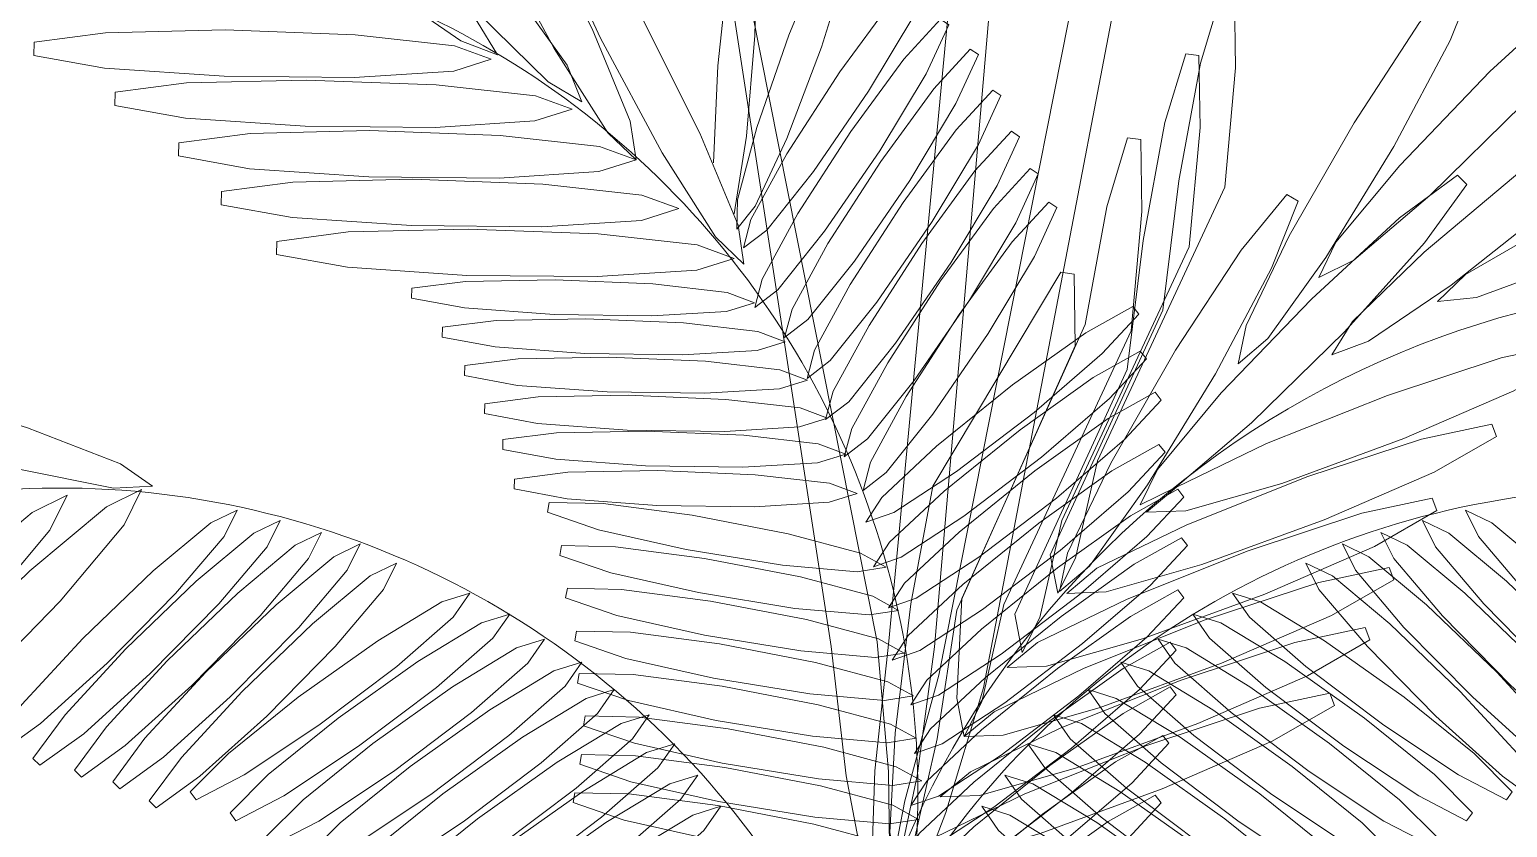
# Model space of a CAD drawing. Header units: inches. Extents: x 26.6 to 66.9, y -8.9 to 33.5.
# Drawn here: x 54.396 to 56.004, y 18.862 to 19.731 of the extents above; entities that cross this region are included whole.
import ezdxf

# ---------------------------------------------------------------- set-up
doc = ezdxf.new("R2010")
doc.units = ezdxf.units.IN
doc.header["$MEASUREMENT"] = 0
doc.layers.add('19', color=106, linetype='Continuous')
doc.layers.add('TREE E 1 75', color=9, linetype='Continuous', lineweight=5, transparency=0.6)

# ---------------------------------------------------------------- blocks, each defined once
blk = doc.blocks.new('A$C40756668')
at = {"layer": 'TREE E 1 75'}
for points in [[(1.7407, 7.9561, 0), (1.7385, 7.9987, 0), (1.7592, 8.1053, 0), (1.7962, 8.2421, 0), (2.251, 10.5388, 0), (2.2839, 10.6099, 0), (2.2977, 10.606, 0), (2.3249, 10.7345, 0), (1.8447, 8.2283, 0), (1.8038, 8.0926, 0), (1.765, 7.9911, 0), (1.7407, 7.9561, 0)], [(1.7334, 7.9872, 0), (1.7156, 8.0259, 0), (1.6953, 8.1326, 0), (1.6789, 8.2734, 0), (1.4174, 9.975, 0), (1.4216, 10.0532, 0), (1.4359, 10.0547, 0), (1.4853, 9.5074, 0), (1.7291, 8.2785, 0), (1.7414, 8.1373, 0), (1.743, 8.0287, 0), (1.7334, 7.9872, 0)], [(1.7316, 7.9879, 0), (1.7228, 8.0296, 0), (1.7265, 8.1381, 0), (1.7416, 8.279, 0), (1.8753, 9.692, 0), (1.8966, 9.7674, 0), (1.9108, 9.7657, 0), (1.9135, 9.6874, 0), (1.7916, 8.2729, 0), (1.7725, 8.1325, 0), (1.7501, 8.0262, 0), (1.7316, 7.9879, 0)], [(1.4076, 8.8665, 0), (1.3709, 8.8882, 0), (1.2935, 8.9644, 0), (1.1999, 9.0708, 0), (1.1199, 9.1737, 0), (1.0788, 9.2404, 0), (1.0897, 9.2497, 0), (1.1492, 9.1987, 0), (1.2383, 9.1036, 0), (1.3287, 8.9945, 0), (1.3918, 8.9061, 0), (1.4076, 8.8665, 0)], [(1.4667, 8.8032, 0), (1.4359, 8.8327, 0), (1.3776, 8.9243, 0), (1.3105, 9.0491, 0), (1.2557, 9.1674, 0), (1.2308, 9.2417, 0), (1.2435, 9.2483, 0), (1.2899, 9.1852, 0), (1.3553, 9.0724, 0), (1.4188, 8.9457, 0), (1.4603, 8.8454, 0), (1.4667, 8.8032, 0)], [(1.3158, 8.9174, 0), (1.276, 8.9326, 0), (1.1868, 8.9946, 0), (1.0766, 9.0838, 0), (0.9804, 9.1717, 0), (0.9286, 9.2305, 0), (0.9378, 9.2415, 0), (1.005, 9.2013, 0), (1.1089, 9.1225, 0), (1.2165, 9.0303, 0), (1.2936, 8.9538, 0), (1.3158, 8.9174, 0)], [(1.5841, 8.6897, 0), (1.5533, 8.7192, 0), (1.4951, 8.8108, 0), (1.4279, 8.9356, 0), (1.3732, 9.0539, 0), (1.3482, 9.1282, 0), (1.361, 9.1348, 0), (1.4074, 9.0717, 0), (1.4727, 8.9589, 0), (1.5362, 8.8322, 0), (1.5777, 8.7319, 0), (1.5841, 8.6897, 0)], [(1.5508, 8.7998, 0), (1.5557, 8.9056, 0), (1.5669, 9.0104, 0), (1.5807, 9.0791, 0), (1.5925, 9.0887, 0), (1.5983, 9.036, 0), (1.5961, 8.9385, 0), (1.5868, 8.8291, 0), (1.5733, 8.7444, 0)], [(1.5763, 8.7279, 0), (1.5769, 8.7598, 0), (1.598, 8.8385, 0), (1.6328, 8.9389, 0), (1.6704, 9.0292, 0), (1.6987, 9.0806, 0), (1.7089, 9.077, 0), (1.6975, 9.0193, 0), (1.6684, 8.926, 0), (1.6307, 8.8266, 0), (1.5963, 8.7528, 0), (1.5763, 8.7279, 0)], [(2.2098, 8.6751, 0), (2.2479, 8.6941, 0), (2.3307, 8.7644, 0), (2.4319, 8.8637, 0), (2.5192, 8.9604, 0), (2.5651, 9.0239, 0), (2.5549, 9.034, 0), (2.4918, 8.9875, 0), (2.396, 8.8992, 0), (2.2978, 8.797, 0), (2.2284, 8.7135, 0), (2.2098, 8.6751, 0)], [(1.5836, 8.7073, 0), (1.5917, 8.7382, 0), (1.6307, 8.8097, 0), (1.6883, 8.899, 0), (1.746, 8.9779, 0), (1.7857, 9.0213, 0), (1.7947, 9.0153, 0), (1.7701, 8.9619, 0), (1.7198, 8.8781, 0), (1.6597, 8.7904, 0), (1.6089, 8.7267, 0), (1.5836, 8.7073, 0)], [(2.1219, 8.581, 0), (2.1543, 8.6087, 0), (2.2175, 8.697, 0), (2.2914, 8.8179, 0), (2.3526, 8.933, 0), (2.3816, 9.0058, 0), (2.3693, 9.0131, 0), (2.3194, 8.9526, 0), (2.248, 8.8436, 0), (2.1776, 8.7206, 0), (2.1306, 8.6227, 0), (2.1219, 8.581, 0)], [(1.9257, 8.3315, 0), (1.9448, 8.3695, 0), (1.9689, 8.4754, 0), (2.1073, 8.7734, 0), (2.1192, 8.9032, 0), (2.1178, 8.9815, 0), (2.1036, 8.9835, 0), (2.081, 8.9085, 0), (2.0573, 8.7803, 0), (2.04, 8.6396, 0), (1.9175, 8.3733, 0), (1.9257, 8.3315, 0)], [(1.309, 8.9128, 0), (1.269, 8.9275, 0), (1.1611, 8.9393, 0), (1.0195, 8.9446, 0), (0.8891, 8.9416, 0), (0.8115, 8.9313, 0), (0.8112, 8.9169, 0), (0.8883, 8.9031, 0), (1.0183, 8.8942, 0), (1.16, 8.893, 0), (1.2684, 8.8999, 0), (1.309, 8.9128, 0)], [(1.5958, 8.6423, 0), (1.6039, 8.6732, 0), (1.6429, 8.7447, 0), (1.7005, 8.834, 0), (1.7582, 8.9129, 0), (1.7979, 8.9563, 0), (1.8069, 8.9503, 0), (1.7823, 8.8969, 0), (1.732, 8.8131, 0), (1.6719, 8.7254, 0), (1.6211, 8.6617, 0), (1.5958, 8.6423, 0)], [(1.6283, 8.6098, 0), (1.6364, 8.6407, 0), (1.6754, 8.7122, 0), (1.733, 8.8015, 0), (1.7907, 8.8804, 0), (1.8304, 8.9238, 0), (1.8394, 8.9178, 0), (1.8148, 8.8644, 0), (1.7645, 8.7806, 0), (1.7044, 8.6929, 0), (1.6536, 8.6292, 0), (1.6283, 8.6098, 0)], [(1.887, 8.2667, 0), (1.9061, 8.3048, 0), (1.9302, 8.4107, 0), (2.0686, 8.7086, 0), (2.0805, 8.8385, 0), (2.0791, 8.9168, 0), (2.0649, 8.9187, 0), (2.0423, 8.8437, 0), (2.0186, 8.7155, 0), (2.0013, 8.5749, 0), (1.8788, 8.3086, 0), (1.887, 8.2667, 0)], [(2.2238, 8.5909, 0), (2.2638, 8.6057, 0), (2.3536, 8.6667, 0), (2.4648, 8.7545, 0), (2.5621, 8.8413, 0), (2.6145, 8.8995, 0), (2.6054, 8.9107, 0), (2.5378, 8.8712, 0), (2.433, 8.7937, 0), (2.3244, 8.7026, 0), (2.2464, 8.6271, 0), (2.2238, 8.5909, 0)], [(1.3972, 8.8583, 0), (1.3572, 8.873, 0), (1.2492, 8.8849, 0), (1.1076, 8.8901, 0), (0.9773, 8.8871, 0), (0.8996, 8.8768, 0), (0.8993, 8.8625, 0), (0.9764, 8.8486, 0), (1.1065, 8.8397, 0), (1.2482, 8.8385, 0), (1.3566, 8.8455, 0), (1.3972, 8.8583, 0)], [(1.6527, 8.5651, 0), (1.6608, 8.596, 0), (1.6998, 8.6675, 0), (1.7574, 8.7569, 0), (1.8151, 8.8357, 0), (1.8548, 8.8791, 0), (1.8638, 8.8731, 0), (1.8392, 8.8198, 0), (1.7889, 8.7359, 0), (1.7288, 8.6482, 0), (1.678, 8.5846, 0), (1.6527, 8.5651, 0)], [(2.3388, 8.6488, 0), (2.3812, 8.6534, 0), (2.4832, 8.6907, 0), (2.6124, 8.7488, 0), (2.7279, 8.8093, 0), (2.7929, 8.8531, 0), (2.7868, 8.8661, 0), (2.7116, 8.8442, 0), (2.5911, 8.7945, 0), (2.4635, 8.7327, 0), (2.3695, 8.6784, 0), (2.3388, 8.6488, 0)], [(1.4667, 8.8032, 0), (1.4267, 8.8179, 0), (1.3187, 8.8298, 0), (1.1771, 8.835, 0), (1.0468, 8.832, 0), (0.9691, 8.8217, 0), (0.9688, 8.8074, 0), (1.0459, 8.7935, 0), (1.176, 8.7846, 0), (1.3177, 8.7834, 0), (1.426, 8.7904, 0), (1.4667, 8.8032, 0)], [(1.673, 8.5204, 0), (1.6811, 8.5513, 0), (1.7202, 8.6228, 0), (1.7777, 8.7122, 0), (1.8355, 8.7911, 0), (1.8751, 8.8344, 0), (1.8841, 8.8284, 0), (1.8595, 8.7751, 0), (1.8092, 8.6912, 0), (1.7491, 8.6036, 0), (1.6984, 8.5399, 0), (1.673, 8.5204, 0)], [(1.8237, 8.1752, 0), (1.8429, 8.2132, 0), (1.867, 8.3191, 0), (2.0054, 8.6171, 0), (2.0172, 8.7469, 0), (2.0159, 8.8252, 0), (2.0016, 8.8272, 0), (1.9791, 8.7522, 0), (1.9554, 8.624, 0), (1.8211, 8.3255, 0), (1.8156, 8.217, 0), (1.8237, 8.1752, 0)], [(1.5131, 8.7502, 0), (1.4731, 8.7649, 0), (1.3651, 8.7767, 0), (1.2235, 8.782, 0), (1.0932, 8.779, 0), (1.0155, 8.7687, 0), (1.0152, 8.7543, 0), (1.0923, 8.7405, 0), (1.2224, 8.7316, 0), (1.3641, 8.7304, 0), (1.4725, 8.7373, 0), (1.5131, 8.7502, 0)], [(1.6933, 8.4798, 0), (1.7015, 8.5107, 0), (1.7405, 8.5822, 0), (1.798, 8.6716, 0), (1.8558, 8.7504, 0), (1.8954, 8.7938, 0), (1.9044, 8.7878, 0), (1.8798, 8.7345, 0), (1.8295, 8.6506, 0), (1.7694, 8.5629, 0), (1.7187, 8.4993, 0), (1.6933, 8.4798, 0)], [(2.0154, 8.4275, 0), (2.0536, 8.4465, 0), (2.1364, 8.5168, 0), (2.2375, 8.616, 0), (2.3249, 8.7128, 0), (2.3707, 8.7763, 0), (2.3605, 8.7864, 0), (2.2975, 8.7399, 0), (2.2017, 8.6515, 0), (2.1034, 8.5494, 0), (2.034, 8.4659, 0), (2.0154, 8.4275, 0)], [(1.7137, 8.4432, 0), (1.7218, 8.4741, 0), (1.7608, 8.5456, 0), (1.8183, 8.635, 0), (1.8761, 8.7139, 0), (1.9158, 8.7572, 0), (1.9247, 8.7513, 0), (1.9002, 8.6979, 0), (1.8499, 8.6141, 0), (1.7898, 8.5264, 0), (1.739, 8.4627, 0), (1.7137, 8.4432, 0)], [(1.9276, 8.3333, 0), (1.96, 8.361, 0), (2.0232, 8.4494, 0), (2.0971, 8.5703, 0), (2.1583, 8.6854, 0), (2.1873, 8.7581, 0), (2.1749, 8.7655, 0), (2.1251, 8.705, 0), (2.0537, 8.596, 0), (1.9833, 8.473, 0), (1.9363, 8.3751, 0), (1.9276, 8.3333, 0)], [(1.5733, 8.6959, 0), (1.5333, 8.7106, 0), (1.4254, 8.7225, 0), (1.2838, 8.7277, 0), (1.1534, 8.7247, 0), (1.0758, 8.7144, 0), (1.0755, 8.7, 0), (1.1526, 8.6862, 0), (1.2826, 8.6773, 0), (1.4243, 8.6761, 0), (1.5327, 8.6831, 0), (1.5733, 8.6959, 0)], [(1.5957, 8.6477, 0), (1.5657, 8.6589, 0), (1.4848, 8.6682, 0), (1.3786, 8.6727, 0), (1.2809, 8.6709, 0), (1.2226, 8.6635, 0), (1.2223, 8.6527, 0), (1.2801, 8.642, 0), (1.3776, 8.6349, 0), (1.4839, 8.6334, 0), (1.5652, 8.6382, 0), (1.5957, 8.6477, 0)], [(1.7512, 8.0288, 0), (1.7703, 8.0669, 0), (1.7944, 8.1728, 0), (1.8158, 8.3129, 0), (1.9447, 8.6006, 0), (1.9433, 8.6789, 0), (1.9291, 8.6809, 0), (1.7896, 8.448, 0), (1.7658, 8.3198, 0), (1.7485, 8.1791, 0), (1.743, 8.0707, 0), (1.7512, 8.0288, 0)], [(1.7169, 8.4088, 0), (1.7343, 8.4356, 0), (1.7938, 8.4913, 0), (1.8764, 8.5581, 0), (1.956, 8.6149, 0), (2.0073, 8.6436, 0), (2.0139, 8.6351, 0), (1.9739, 8.5922, 0), (1.8998, 8.5283, 0), (1.8153, 8.4639, 0), (1.7471, 8.4194, 0), (1.7169, 8.4088, 0)], [(1.6291, 8.6052, 0), (1.5991, 8.6163, 0), (1.5182, 8.6256, 0), (1.412, 8.6301, 0), (1.3143, 8.6284, 0), (1.256, 8.6209, 0), (1.2557, 8.6101, 0), (1.3135, 8.5995, 0), (1.411, 8.5923, 0), (1.5172, 8.5909, 0), (1.5986, 8.5957, 0), (1.6291, 8.6052, 0)], [(0.9403, 8.4478, 0), (0.8978, 8.4458, 0), (0.7913, 8.4671, 0), (0.6547, 8.5047, 0), (0.5313, 8.5469, 0), (0.4604, 8.5802, 0), (0.4644, 8.5939, 0), (0.5421, 8.5839, 0), (0.6688, 8.5532, 0), (0.8042, 8.5116, 0), (0.9055, 8.4723, 0), (0.9403, 8.4478, 0)], [(1.725, 8.3601, 0), (1.7424, 8.3869, 0), (1.8019, 8.4425, 0), (1.8846, 8.5094, 0), (1.9642, 8.5661, 0), (2.0154, 8.5949, 0), (2.0221, 8.5864, 0), (1.982, 8.5434, 0), (1.9079, 8.4796, 0), (1.8234, 8.4152, 0), (1.7552, 8.3706, 0), (1.725, 8.3601, 0)], [(2.0223, 8.4197, 0), (2.055, 8.4469, 0), (2.1527, 8.4943, 0), (2.2844, 8.5468, 0), (2.4082, 8.5877, 0), (2.4848, 8.604, 0), (2.4899, 8.5906, 0), (2.4219, 8.5517, 0), (2.3024, 8.4997, 0), (2.1693, 8.451, 0), (2.0649, 8.4212, 0), (2.0223, 8.4197, 0)], [(1.6533, 8.5634, 0), (1.6233, 8.5746, 0), (1.5424, 8.5839, 0), (1.4362, 8.5884, 0), (1.3384, 8.5866, 0), (1.2802, 8.5792, 0), (1.2799, 8.5684, 0), (1.3376, 8.5577, 0), (1.4351, 8.5506, 0), (1.5414, 8.5492, 0), (1.6227, 8.554, 0), (1.6533, 8.5634, 0)], [(1.6751, 8.5219, 0), (1.6452, 8.5331, 0), (1.5642, 8.5424, 0), (1.458, 8.5469, 0), (1.3603, 8.5451, 0), (1.302, 8.5376, 0), (1.3017, 8.5269, 0), (1.3595, 8.5162, 0), (1.457, 8.509, 0), (1.5633, 8.5076, 0), (1.6446, 8.5124, 0), (1.6751, 8.5219, 0)], [(1.7413, 8.3154, 0), (1.7587, 8.3422, 0), (1.8182, 8.3978, 0), (1.9008, 8.4647, 0), (1.9804, 8.5215, 0), (2.0317, 8.5502, 0), (2.0383, 8.5417, 0), (1.9983, 8.4987, 0), (1.9242, 8.4349, 0), (1.8396, 8.3705, 0), (1.7715, 8.3259, 0), (1.7413, 8.3154, 0)], [(1.9355, 8.3312, 0), (1.9682, 8.3585, 0), (2.066, 8.4059, 0), (2.1976, 8.4583, 0), (2.3214, 8.4992, 0), (2.398, 8.5156, 0), (2.4031, 8.5021, 0), (2.3351, 8.4632, 0), (2.2156, 8.4112, 0), (2.0825, 8.3626, 0), (1.9781, 8.3328, 0), (1.9355, 8.3312, 0)], [(1.6949, 8.4829, 0), (1.6649, 8.4941, 0), (1.584, 8.5034, 0), (1.4778, 8.5079, 0), (1.38, 8.5061, 0), (1.3218, 8.4986, 0), (1.3215, 8.4879, 0), (1.3792, 8.4772, 0), (1.4768, 8.47, 0), (1.583, 8.4686, 0), (1.6643, 8.4734, 0), (1.6949, 8.4829, 0)], [(1.7454, 8.2585, 0), (1.7628, 8.2853, 0), (1.8222, 8.341, 0), (1.9049, 8.4078, 0), (1.9845, 8.4646, 0), (2.0357, 8.4933, 0), (2.0424, 8.4848, 0), (2.0023, 8.4419, 0), (1.9283, 8.378, 0), (1.8437, 8.3136, 0), (1.7755, 8.2691, 0), (1.7454, 8.2585, 0)], [(1.7073, 8.4399, 0), (1.6773, 8.4511, 0), (1.5964, 8.4604, 0), (1.4902, 8.4649, 0), (1.3925, 8.4631, 0), (1.3342, 8.4556, 0), (1.3339, 8.4449, 0), (1.3917, 8.4342, 0), (1.4892, 8.427, 0), (1.5955, 8.4256, 0), (1.6768, 8.4304, 0), (1.7073, 8.4399, 0)], [(0.9284, 8.4443, 0), (0.8902, 8.4255, 0), (0.807, 8.3556, 0), (0.7054, 8.2569, 0), (0.6175, 8.1606, 0), (0.5713, 8.0973, 0), (0.5815, 8.0872, 0), (0.6447, 8.1334, 0), (0.741, 8.2212, 0), (0.8398, 8.3228, 0), (0.9097, 8.406, 0), (0.9284, 8.4443, 0)], [(1.7657, 8.2098, 0), (1.7831, 8.2366, 0), (1.8426, 8.2922, 0), (1.9252, 8.359, 0), (2.0048, 8.4158, 0), (2.0561, 8.4446, 0), (2.0627, 8.4361, 0), (2.0226, 8.3931, 0), (1.9486, 8.3293, 0), (1.864, 8.2649, 0), (1.7959, 8.2203, 0), (1.7657, 8.2098, 0)], [(0.8476, 8.4382, 0), (0.8093, 8.4194, 0), (0.7262, 8.3496, 0), (0.6245, 8.2508, 0), (0.5366, 8.1545, 0), (0.4904, 8.0913, 0), (0.5006, 8.0811, 0), (0.5639, 8.1273, 0), (0.6602, 8.2151, 0), (0.7589, 8.3168, 0), (0.8288, 8.3999, 0), (0.8476, 8.4382, 0)], [(1.7388, 8.3596, 0), (1.7108, 8.375, 0), (1.6322, 8.3962, 0), (1.5278, 8.4163, 0), (1.4309, 8.429, 0), (1.3721, 8.4302, 0), (1.3702, 8.4196, 0), (1.4258, 8.4005, 0), (1.5212, 8.379, 0), (1.6261, 8.3619, 0), (1.7072, 8.3547, 0), (1.7388, 8.3596, 0)], [(1.8707, 8.2504, 0), (1.9035, 8.2776, 0), (2.0012, 8.325, 0), (2.1328, 8.3775, 0), (2.2566, 8.4184, 0), (2.3332, 8.4347, 0), (2.3383, 8.4213, 0), (2.2704, 8.3824, 0), (2.1508, 8.3303, 0), (2.0177, 8.2817, 0), (1.9133, 8.2519, 0), (1.8707, 8.2504, 0)], [(1.0325, 8.4219, 0), (1.0038, 8.4079, 0), (0.9412, 8.3558, 0), (0.8645, 8.2822, 0), (0.7983, 8.2103, 0), (0.7634, 8.163, 0), (0.771, 8.1553, 0), (0.8186, 8.1897, 0), (0.8912, 8.2553, 0), (0.9656, 8.3311, 0), (1.0183, 8.3932, 0), (1.0325, 8.4219, 0)], [(2.3692, 8.4219, 0), (2.398, 8.4079, 0), (2.4606, 8.3558, 0), (2.5372, 8.2822, 0), (2.6035, 8.2103, 0), (2.6384, 8.163, 0), (2.6308, 8.1553, 0), (2.5832, 8.1897, 0), (2.5106, 8.2553, 0), (2.4362, 8.3311, 0), (2.3835, 8.3932, 0), (2.3692, 8.4219, 0)], [(1.0794, 8.4105, 0), (1.0506, 8.3966, 0), (0.988, 8.3445, 0), (0.9114, 8.2708, 0), (0.8452, 8.1989, 0), (0.8103, 8.1516, 0), (0.8178, 8.144, 0), (0.8655, 8.1784, 0), (0.938, 8.2439, 0), (1.0125, 8.3198, 0), (1.0652, 8.3819, 0), (1.0794, 8.4105, 0)], [(1.1245, 8.3976, 0), (1.0958, 8.3837, 0), (1.0331, 8.3316, 0), (0.9565, 8.2579, 0), (0.8903, 8.186, 0), (0.8554, 8.1387, 0), (0.863, 8.1311, 0), (0.9106, 8.1655, 0), (0.9832, 8.231, 0), (1.0576, 8.3069, 0), (1.1103, 8.369, 0), (1.1245, 8.3976, 0)], [(2.2772, 8.3976, 0), (2.306, 8.3837, 0), (2.3686, 8.3316, 0), (2.4452, 8.2579, 0), (2.5115, 8.186, 0), (2.5464, 8.1387, 0), (2.5388, 8.1311, 0), (2.4912, 8.1655, 0), (2.4186, 8.231, 0), (2.3442, 8.3069, 0), (2.2915, 8.369, 0), (2.2772, 8.3976, 0)], [(2.3224, 8.4105, 0), (2.3511, 8.3966, 0), (2.4138, 8.3445, 0), (2.4904, 8.2708, 0), (2.5566, 8.1989, 0), (2.5915, 8.1516, 0), (2.5839, 8.144, 0), (2.5363, 8.1784, 0), (2.4637, 8.2439, 0), (2.3893, 8.3198, 0), (2.3366, 8.3819, 0), (2.3224, 8.4105, 0)], [(1.1664, 8.385, 0), (1.1376, 8.371, 0), (1.075, 8.3189, 0), (0.9984, 8.2453, 0), (0.9321, 8.1734, 0), (0.8972, 8.1261, 0), (0.9048, 8.1184, 0), (0.9525, 8.1528, 0), (1.025, 8.2184, 0), (1.0995, 8.2942, 0), (1.1522, 8.3563, 0), (1.1664, 8.385, 0)], [(1.7522, 8.3126, 0), (1.7242, 8.328, 0), (1.6456, 8.3492, 0), (1.5412, 8.3693, 0), (1.4443, 8.382, 0), (1.3855, 8.3832, 0), (1.3836, 8.3726, 0), (1.4392, 8.3535, 0), (1.5346, 8.332, 0), (1.6395, 8.3149, 0), (1.7206, 8.3077, 0), (1.7522, 8.3126, 0)], [(1.7697, 8.1569, 0), (1.7872, 8.1838, 0), (1.8466, 8.2394, 0), (1.9293, 8.3062, 0), (2.0089, 8.363, 0), (2.0601, 8.3917, 0), (2.0668, 8.3833, 0), (2.0267, 8.3403, 0), (1.9526, 8.2765, 0), (1.8681, 8.2121, 0), (1.7999, 8.1675, 0), (1.7697, 8.1569, 0)], [(2.2354, 8.385, 0), (2.2642, 8.371, 0), (2.3268, 8.3189, 0), (2.4034, 8.2453, 0), (2.4696, 8.1734, 0), (2.5045, 8.1261, 0), (2.4969, 8.1184, 0), (2.4493, 8.1528, 0), (2.3768, 8.2184, 0), (2.3023, 8.2942, 0), (2.2496, 8.3563, 0), (2.2354, 8.385, 0)], [(1.2061, 8.3642, 0), (1.1773, 8.3503, 0), (1.1147, 8.2982, 0), (1.0381, 8.2245, 0), (0.9718, 8.1526, 0), (0.9369, 8.1054, 0), (0.9445, 8.0977, 0), (0.9921, 8.1321, 0), (1.0647, 8.1976, 0), (1.1391, 8.2735, 0), (1.1918, 8.3356, 0), (1.2061, 8.3642, 0)], [(2.1957, 8.3642, 0), (2.2245, 8.3503, 0), (2.2871, 8.2982, 0), (2.3637, 8.2245, 0), (2.43, 8.1526, 0), (2.4648, 8.1054, 0), (2.4573, 8.0977, 0), (2.4096, 8.1321, 0), (2.3371, 8.1976, 0), (2.2626, 8.2735, 0), (2.2099, 8.3356, 0), (2.1957, 8.3642, 0)], [(1.8237, 8.1752, 0), (1.8565, 8.2024, 0), (1.9542, 8.2498, 0), (2.0859, 8.3023, 0), (2.2096, 8.3431, 0), (2.2863, 8.3595, 0), (2.2914, 8.3461, 0), (2.2234, 8.3072, 0), (2.1039, 8.2551, 0), (1.9707, 8.2065, 0), (1.8663, 8.1767, 0), (1.8237, 8.1752, 0)], [(1.2859, 8.3315, 0), (1.2554, 8.322, 0), (1.1858, 8.2797, 0), (1.0991, 8.2181, 0), (1.023, 8.1568, 0), (0.9815, 8.1152, 0), (0.9879, 8.1065, 0), (1.0401, 8.1335, 0), (1.1215, 8.1876, 0), (1.2063, 8.2517, 0), (1.2676, 8.3053, 0), (1.2859, 8.3315, 0)], [(1.7586, 8.2662, 0), (1.7306, 8.2817, 0), (1.652, 8.3028, 0), (1.5476, 8.3229, 0), (1.4507, 8.3356, 0), (1.3919, 8.3368, 0), (1.39, 8.3262, 0), (1.4456, 8.3071, 0), (1.541, 8.2856, 0), (1.6459, 8.2686, 0), (1.727, 8.2613, 0), (1.7586, 8.2662, 0)], [(1.7657, 8.1001, 0), (1.7831, 8.1269, 0), (1.8426, 8.1825, 0), (1.9252, 8.2494, 0), (2.0048, 8.3062, 0), (2.0561, 8.3349, 0), (2.0627, 8.3264, 0), (2.0226, 8.2834, 0), (1.9486, 8.2196, 0), (1.864, 8.1552, 0), (1.7959, 8.1106, 0), (1.7657, 8.1001, 0)], [(2.1158, 8.3315, 0), (2.1464, 8.322, 0), (2.216, 8.2797, 0), (2.3026, 8.2181, 0), (2.3788, 8.1568, 0), (2.4202, 8.1152, 0), (2.4139, 8.1065, 0), (2.3617, 8.1335, 0), (2.2803, 8.1876, 0), (2.1954, 8.2517, 0), (2.1341, 8.3053, 0), (2.1158, 8.3315, 0)], [(1.3292, 8.3087, 0), (1.2986, 8.2992, 0), (1.229, 8.2569, 0), (1.1424, 8.1953, 0), (1.0662, 8.134, 0), (1.0248, 8.0924, 0), (1.0311, 8.0837, 0), (1.0833, 8.1107, 0), (1.1647, 8.1648, 0), (1.2496, 8.2289, 0), (1.3109, 8.2825, 0), (1.3292, 8.3087, 0)], [(2.0726, 8.3087, 0), (2.1031, 8.2992, 0), (2.1727, 8.2569, 0), (2.2594, 8.1953, 0), (2.3355, 8.134, 0), (2.377, 8.0924, 0), (2.3706, 8.0837, 0), (2.3185, 8.1107, 0), (2.237, 8.1648, 0), (2.1522, 8.2289, 0), (2.0909, 8.2825, 0), (2.0726, 8.3087, 0)], [(1.7685, 8.2195, 0), (1.7405, 8.235, 0), (1.6619, 8.2561, 0), (1.5575, 8.2762, 0), (1.4606, 8.2889, 0), (1.4018, 8.2901, 0), (1.3999, 8.2795, 0), (1.4555, 8.2604, 0), (1.5509, 8.239, 0), (1.6558, 8.2219, 0), (1.7369, 8.2146, 0), (1.7685, 8.2195, 0)], [(1.7978, 8.1096, 0), (1.8306, 8.1369, 0), (1.9283, 8.1843, 0), (2.0599, 8.2367, 0), (2.1837, 8.2776, 0), (2.2603, 8.2939, 0), (2.2654, 8.2805, 0), (2.1974, 8.2416, 0), (2.0779, 8.1896, 0), (1.9448, 8.141, 0), (1.8404, 8.1111, 0), (1.7978, 8.1096, 0)], [(1.3671, 8.2813, 0), (1.3366, 8.2718, 0), (1.267, 8.2295, 0), (1.1803, 8.1679, 0), (1.1042, 8.1066, 0), (1.0627, 8.065, 0), (1.0691, 8.0563, 0), (1.1213, 8.0833, 0), (1.2027, 8.1374, 0), (1.2875, 8.2015, 0), (1.3488, 8.2551, 0), (1.3671, 8.2813, 0)], [(1.7575, 8.0432, 0), (1.775, 8.07, 0), (1.8344, 8.1257, 0), (1.9171, 8.1925, 0), (1.9967, 8.2493, 0), (2.0479, 8.278, 0), (2.0546, 8.2695, 0), (2.0145, 8.2266, 0), (1.9404, 8.1627, 0), (1.8559, 8.0983, 0), (1.7877, 8.0538, 0), (1.7575, 8.0432, 0)], [(2.0347, 8.2813, 0), (2.0652, 8.2718, 0), (2.1348, 8.2295, 0), (2.2214, 8.1679, 0), (2.2976, 8.1066, 0), (2.3391, 8.065, 0), (2.3327, 8.0563, 0), (2.2805, 8.0833, 0), (2.1991, 8.1374, 0), (2.1142, 8.2015, 0), (2.053, 8.2551, 0), (2.0347, 8.2813, 0)], [(1.4077, 8.2562, 0), (1.3772, 8.2467, 0), (1.3076, 8.2044, 0), (1.2209, 8.1428, 0), (1.1448, 8.0815, 0), (1.1033, 8.0399, 0), (1.1097, 8.0312, 0), (1.1619, 8.0582, 0), (1.2433, 8.1123, 0), (1.3281, 8.1763, 0), (1.3894, 8.23, 0), (1.4077, 8.2562, 0)], [(1.9941, 8.2562, 0), (2.0246, 8.2467, 0), (2.0942, 8.2044, 0), (2.1808, 8.1428, 0), (2.257, 8.0815, 0), (2.2985, 8.0399, 0), (2.2921, 8.0312, 0), (2.2399, 8.0582, 0), (2.1585, 8.1123, 0), (2.0737, 8.1763, 0), (2.0124, 8.23, 0), (1.9941, 8.2562, 0)], [(1.7714, 8.1734, 0), (1.7434, 8.1889, 0), (1.6648, 8.21, 0), (1.5604, 8.2301, 0), (1.4635, 8.2428, 0), (1.4047, 8.2441, 0), (1.4029, 8.2335, 0), (1.4584, 8.2144, 0), (1.5538, 8.1929, 0), (1.6587, 8.1758, 0), (1.7398, 8.1686, 0), (1.7714, 8.1734, 0)], [(1.443, 8.2265, 0), (1.4125, 8.2169, 0), (1.3429, 8.1747, 0), (1.2562, 8.1131, 0), (1.1801, 8.0518, 0), (1.1386, 8.0102, 0), (1.145, 8.0015, 0), (1.1972, 8.0285, 0), (1.2786, 8.0826, 0), (1.3634, 8.1466, 0), (1.4247, 8.2003, 0), (1.443, 8.2265, 0)], [(1.7575, 7.9945, 0), (1.775, 8.0213, 0), (1.8344, 8.0769, 0), (1.9171, 8.1437, 0), (1.9967, 8.2005, 0), (2.0479, 8.2293, 0), (2.0546, 8.2208, 0), (2.0145, 8.1778, 0), (1.9404, 8.114, 0), (1.8559, 8.0496, 0), (1.7877, 8.005, 0), (1.7575, 7.9945, 0)], [(1.7592, 8.0383, 0), (1.792, 8.0655, 0), (1.8897, 8.1129, 0), (2.0214, 8.1654, 0), (2.1451, 8.2063, 0), (2.2218, 8.2226, 0), (2.2269, 8.2092, 0), (2.1589, 8.1703, 0), (2.0394, 8.1183, 0), (1.9063, 8.0696, 0), (1.8018, 8.0398, 0), (1.7592, 8.0383, 0)], [(1.9588, 8.2265, 0), (1.9893, 8.2169, 0), (2.0589, 8.1747, 0), (2.1455, 8.1131, 0), (2.2217, 8.0518, 0), (2.2632, 8.0102, 0), (2.2568, 8.0015, 0), (2.2046, 8.0285, 0), (2.1232, 8.0826, 0), (2.0383, 8.1466, 0), (1.977, 8.2003, 0), (1.9588, 8.2265, 0)], [(1.481, 8.1991, 0), (1.4505, 8.1895, 0), (1.3808, 8.1473, 0), (1.2942, 8.0857, 0), (1.218, 8.0244, 0), (1.1766, 7.9828, 0), (1.1829, 7.9741, 0), (1.2351, 8.0011, 0), (1.3166, 8.0552, 0), (1.4014, 8.1192, 0), (1.4627, 8.1729, 0), (1.481, 8.1991, 0)], [(1.7778, 8.1271, 0), (1.7499, 8.1425, 0), (1.6712, 8.1637, 0), (1.5668, 8.1838, 0), (1.4699, 8.1964, 0), (1.4111, 8.1977, 0), (1.4093, 8.1871, 0), (1.4648, 8.168, 0), (1.5602, 8.1465, 0), (1.6651, 8.1294, 0), (1.7462, 8.1222, 0), (1.7778, 8.1271, 0)], [(1.9208, 8.1991, 0), (1.9513, 8.1895, 0), (2.0209, 8.1473, 0), (2.1076, 8.0857, 0), (2.1837, 8.0244, 0), (2.2252, 7.9828, 0), (2.2188, 7.9741, 0), (2.1667, 8.0011, 0), (2.0852, 8.0552, 0), (2.0004, 8.1192, 0), (1.9391, 8.1729, 0), (1.9208, 8.1991, 0)], [(1.7494, 7.9417, 0), (1.7668, 7.9685, 0), (1.8263, 8.0241, 0), (1.909, 8.0909, 0), (1.9885, 8.1477, 0), (2.0398, 8.1764, 0), (2.0464, 8.168, 0), (2.0064, 8.125, 0), (1.9323, 8.0612, 0), (1.8478, 7.9968, 0), (1.7796, 7.9522, 0), (1.7494, 7.9417, 0)], [(1.5087, 8.1674, 0), (1.4782, 8.1578, 0), (1.4086, 8.1156, 0), (1.3219, 8.054, 0), (1.2458, 7.9927, 0), (1.2043, 7.9511, 0), (1.2107, 7.9424, 0), (1.2628, 7.9694, 0), (1.3443, 8.0235, 0), (1.4291, 8.0875, 0), (1.4904, 8.1412, 0), (1.5087, 8.1674, 0)], [(1.7741, 8.0851, 0), (1.7461, 8.1006, 0), (1.6674, 8.1217, 0), (1.5631, 8.1418, 0), (1.4661, 8.1545, 0), (1.4074, 8.1557, 0), (1.4055, 8.1451, 0), (1.4611, 8.1261, 0), (1.5564, 8.1046, 0), (1.6613, 8.0875, 0), (1.7425, 8.0802, 0), (1.7741, 8.0851, 0)], [(1.8931, 8.1674, 0), (1.9236, 8.1578, 0), (1.9932, 8.1156, 0), (2.0799, 8.054, 0), (2.156, 7.9927, 0), (2.1975, 7.9511, 0), (2.1911, 7.9424, 0), (2.1389, 7.9694, 0), (2.0575, 8.0235, 0), (1.9727, 8.0875, 0), (1.9114, 8.1412, 0), (1.8931, 8.1674, 0)], [(1.5338, 8.1334, 0), (1.5033, 8.1238, 0), (1.4336, 8.0816, 0), (1.347, 8.02, 0), (1.2709, 7.9587, 0), (1.2294, 7.9171, 0), (1.2357, 7.9084, 0), (1.2879, 7.9354, 0), (1.3694, 7.9895, 0), (1.4542, 8.0535, 0), (1.5155, 8.1072, 0), (1.5338, 8.1334, 0)], [(1.868, 8.1334, 0), (1.8985, 8.1238, 0), (1.9681, 8.0816, 0), (2.0548, 8.02, 0), (2.1309, 7.9587, 0), (2.1724, 7.9171, 0), (2.166, 7.9084, 0), (2.1138, 7.9354, 0), (2.0324, 7.9895, 0), (1.9476, 8.0535, 0), (1.8863, 8.1072, 0), (1.868, 8.1334, 0)], [(1.7668, 8.0435, 0), (1.7388, 8.059, 0), (1.6602, 8.0801, 0), (1.5558, 8.1002, 0), (1.4589, 8.1129, 0), (1.4001, 8.1141, 0), (1.3982, 8.1035, 0), (1.4538, 8.0844, 0), (1.5492, 8.0629, 0), (1.6541, 8.0459, 0), (1.7352, 8.0386, 0), (1.7668, 8.0435, 0)], [(1.7413, 7.8767, 0), (1.7587, 7.9035, 0), (1.8182, 7.9591, 0), (1.9008, 8.0259, 0), (1.9804, 8.0827, 0), (2.0317, 8.1115, 0), (2.0383, 8.103, 0), (1.9983, 8.06, 0), (1.9242, 7.9962, 0), (1.8396, 7.9318, 0), (1.7715, 7.8872, 0), (1.7413, 7.8767, 0)], [(1.5589, 8.0994, 0), (1.5284, 8.0898, 0), (1.4587, 8.0476, 0), (1.3721, 7.986, 0), (1.2959, 7.9247, 0), (1.2545, 7.8831, 0), (1.2608, 7.8744, 0), (1.313, 7.9014, 0), (1.3944, 7.9555, 0), (1.4793, 8.0195, 0), (1.5406, 8.0731, 0), (1.5589, 8.0994, 0)], [(1.8429, 8.0994, 0), (1.8734, 8.0898, 0), (1.943, 8.0476, 0), (2.0297, 7.986, 0), (2.1058, 7.9247, 0), (2.1473, 7.8831, 0), (2.1409, 7.8744, 0), (2.0888, 7.9014, 0), (2.0073, 7.9555, 0), (1.9225, 8.0195, 0), (1.8612, 8.0731, 0), (1.8429, 8.0994, 0)]]:
    blk.add_polyline3d(points, dxfattribs=at)
for centre, radius, start, end in [((0.834, 8.1124), 0.9393, 345.4113, 89.4907), ((2.6855, 7.6647), 1.0059, 80.8087, 165.1802), ((0.8395, 7.5066), 0.9393, 23.5147, 135.7897), ((2.5622, 7.5066), 0.9393, 44.2103, 156.4853)]:
    blk.add_arc(centre, radius, start, end, dxfattribs=at)

msp = doc.modelspace()

# ---------------------------------------------------------------- block references
at = {"layer": '19'}
msp.add_blockref('A$C40756668', (53.5892, 10.7857), dxfattribs=at)

doc.saveas('drawing.dxf')
